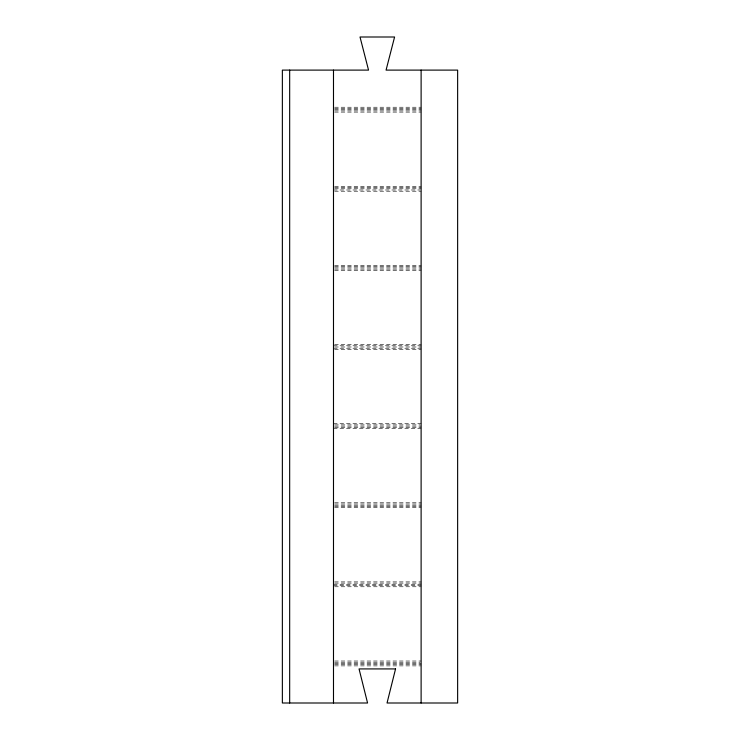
<?xml version="1.0" encoding="UTF-8"?>
<svg xmlns="http://www.w3.org/2000/svg" width="740" height="740" viewBox="0 0 740 740"><rect width="100%" height="100%" fill="white"/><g stroke="black" fill="none" stroke-linecap="round" stroke-linejoin="round"><path stroke-width="0.56" stroke-dasharray="3.7 2.78" d="M334.637 107.226L421.115 107.226M334.637 108.447L421.115 108.447M334.637 109.659L421.115 109.659M334.637 110.88L421.115 110.88M334.637 112.092L421.115 112.092M334.637 186.341L421.115 186.341M334.637 187.553L421.115 187.553M334.637 188.774L421.115 188.774M333.49 189.986L419.969 189.986M334.637 191.207L421.115 191.207M334.637 265.447L421.115 265.447M334.637 266.668L421.115 266.668M334.637 267.889L421.115 267.889M334.637 269.101L421.115 269.101M334.637 270.322L421.115 270.322M334.637 344.562L421.115 344.562M333.49 345.784L421.115 345.784M334.637 346.995L421.115 346.995M333.49 348.216L421.115 348.216M334.637 349.428L421.115 349.428M333.49 423.678L421.115 423.678M334.637 424.889L419.969 424.889M334.637 426.111L421.115 426.111M334.637 427.322L421.115 427.322M333.49 428.543L421.115 428.543M334.637 502.784L421.115 502.784M334.637 504.005L421.115 504.005M334.637 505.216L421.115 505.216M334.637 506.438L421.115 506.438M334.637 507.659L421.115 507.659M334.637 581.899L421.115 581.899M334.637 583.111L421.115 583.111M333.49 584.332L421.115 584.332M333.49 585.553L421.115 585.553M334.637 586.765L421.115 586.765M334.637 661.014L421.115 661.014M334.637 662.226L419.969 662.226M334.637 663.447L421.115 663.447M334.637 664.659L421.115 664.659M334.637 665.88L421.115 665.88"/><path stroke-width="1.11" d="M421.115 70.106L421.115 703M333.49 70.106L333.49 703M289.673 70.106L289.673 703M395.558 668.923L387.039 703L457.635 703L457.635 70.106L386.067 70.106L394.587 37L360.019 37L368.539 70.106L282.365 70.106L282.365 703L367.567 703L359.048 668.923L395.558 668.923"/></g></svg>
